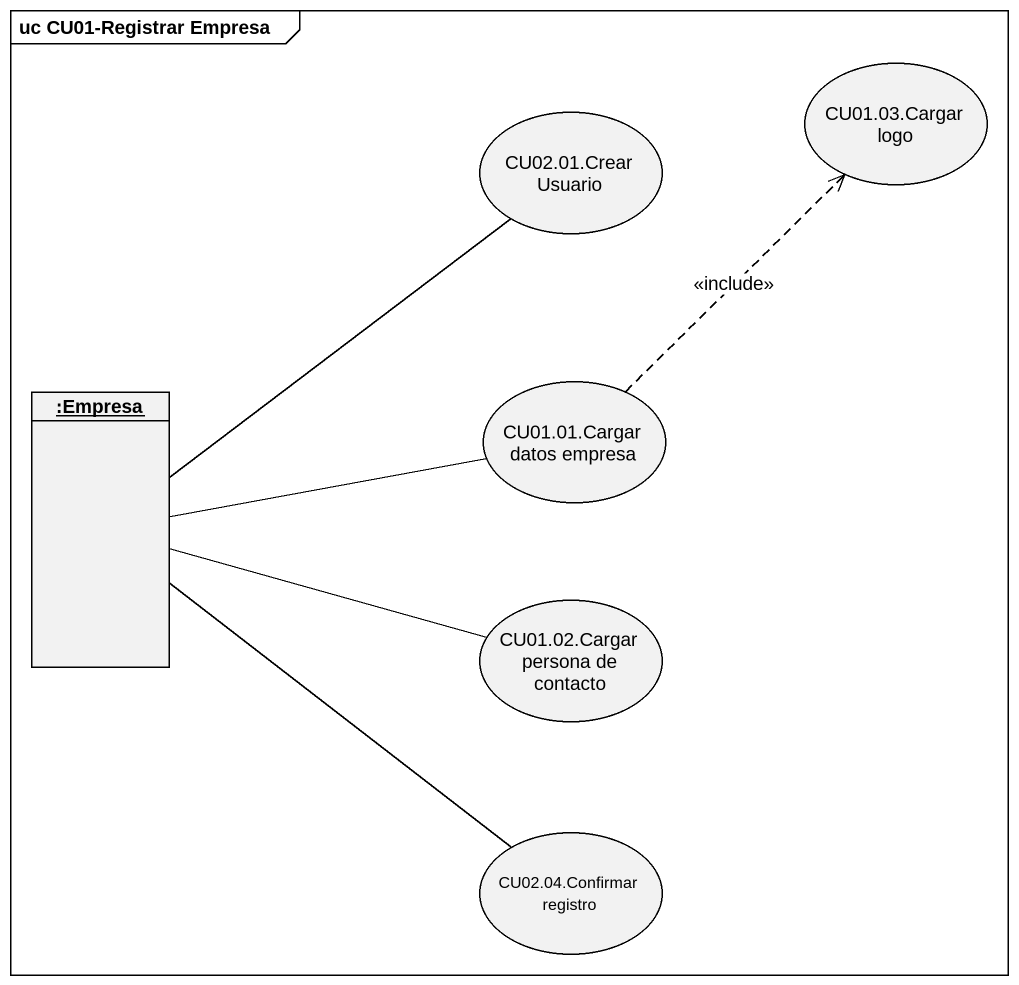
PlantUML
@startuml
mainframe uc CU01-Registrar Empresa
allowmixing
hide circle
hide empty members
usecase "CU02.01.Crear Usuario" as CU02_01_Crear_Usuario
usecase "CU01.03.Cargar logo" as CU01_03_Cargar_logo
object ":Empresa" as Empresa
usecase "CU01.01.Cargar datos empresa" as CU01_01_Cargar_datos_empresa
usecase "CU01.02.Cargar persona de contacto" as CU01_02_Cargar_persona_de
usecase "CU02.04.Confirmar registro" as CU02_04_Confirmar_registro
Empresa -up- CU02_01_Crear_Usuario
Empresa -right- CU01_01_Cargar_datos_empresa
Empresa -right- CU01_02_Cargar_persona_de
Empresa -- CU02_04_Confirmar_registro
CU01_01_Cargar_datos_empresa .up.> CU01_03_Cargar_logo : <<include>>
@enduml
